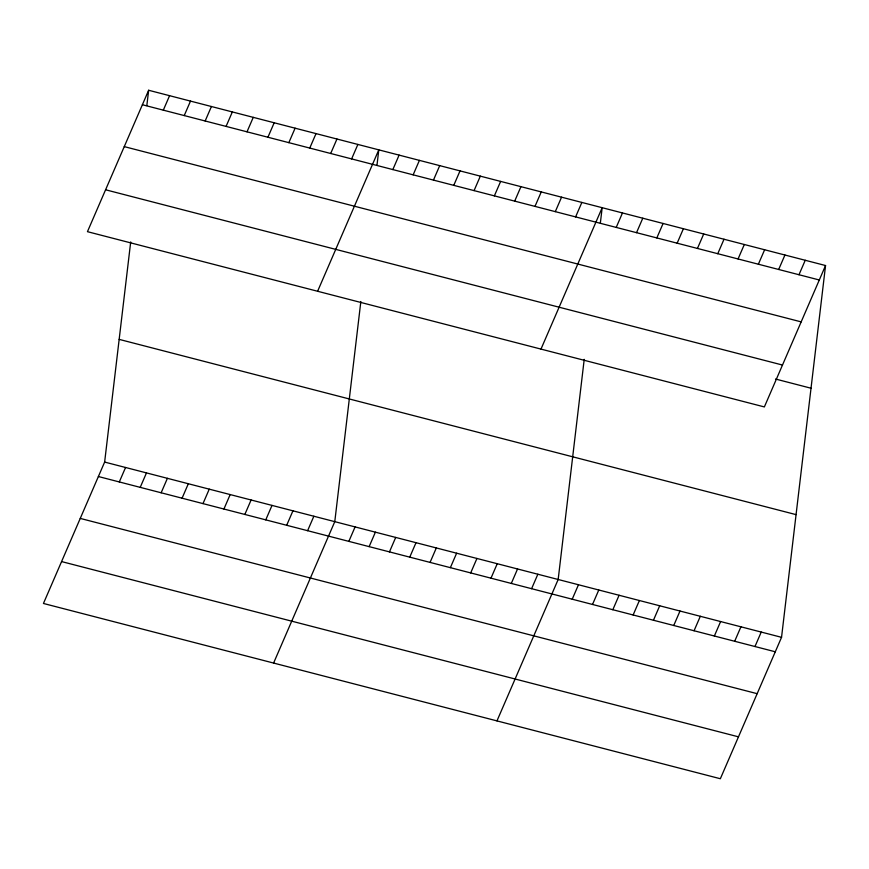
<?xml version="1.0" encoding="UTF-8"?>
<svg xmlns="http://www.w3.org/2000/svg" width="869" height="869" viewBox="0 0 869 869"><rect width="100%" height="100%" fill="white"/><g stroke="black" fill="none" stroke-linecap="round" stroke-linejoin="round"><path stroke-width="1.3" d="M825.55 265.534L764.362 406.931L87.454 231.675L148.653 90.267L825.55 265.534L781.546 637.325L720.347 778.733L43.45 603.466L104.638 462.069L130.698 241.93M146.828 105.605L148.653 90.267M360.841 301.521L334.782 521.65L273.594 663.058M376.983 165.197L378.797 149.859L317.609 291.267M584.218 359.353L558.17 579.493L496.97 720.89M600.36 223.029L602.174 207.691L540.985 349.099M163.318 110.146L169.574 95.688M184.239 115.566L190.496 101.108M205.16 120.987L211.417 106.518M226.081 126.396L232.338 111.938M247.002 131.816L253.259 117.358M267.924 137.237L274.18 122.779M119.303 481.947L125.56 467.479M288.845 142.657L295.102 128.188M140.224 487.357L146.481 472.899M309.766 148.067L316.023 133.609M161.145 492.777L167.413 478.319M330.687 153.487L336.955 139.029M182.077 498.198L188.334 483.729M351.619 158.908L357.876 144.439M202.998 503.607L209.255 489.149M223.92 509.028L230.176 494.57M392.842 169.574L399.099 155.117M244.841 514.448L251.098 499.99M413.155 174.832L419.412 160.374M265.762 519.868L272.019 505.4M433.457 180.089L439.714 165.631M286.683 525.278L292.94 510.82M453.77 185.347L460.027 170.889M307.604 530.698L313.861 516.24M474.072 190.604L480.329 176.146M494.374 195.862L500.642 181.404M348.838 541.376L355.095 526.907M514.687 201.13L520.944 186.661M369.14 546.634L375.397 532.165M534.989 206.387L541.257 191.919M389.453 551.891L395.71 537.422M555.302 211.645L561.559 197.176M409.755 557.148L416.012 542.68M575.604 216.902L581.861 202.434M430.068 562.406L436.325 547.948M450.37 567.663L456.627 553.205M616.219 227.417L622.476 212.948M470.683 572.921L476.94 558.463M636.532 232.675L642.788 218.206M490.985 578.178L497.242 563.72M656.834 237.932L663.09 223.463M511.298 583.436L517.555 568.978M677.147 243.19L683.403 228.721M531.6 588.693L537.857 574.235M697.449 248.447L703.705 233.978M717.761 253.705L724.018 239.247M572.215 599.208L578.472 584.75M738.063 258.962L744.32 244.504M592.517 604.466L598.784 590.008M758.365 264.219L764.633 249.761M612.83 609.723L619.086 595.265M778.678 269.477L784.935 255.019M633.132 614.98L639.388 600.522M798.98 274.734L805.248 260.276M653.445 620.238L659.701 605.78M673.747 625.495L680.003 611.037M694.059 630.753L700.316 616.295M714.361 636.01L720.618 621.552M734.674 641.268L740.931 626.81M754.976 646.525L761.233 632.067M142.386 104.736L819.293 279.992M124.267 146.622L801.164 321.878M105.584 189.779L782.491 365.045M775.496 379.025L811.027 388.226M119.162 339.377L796.069 514.633M104.638 462.069L781.546 637.325M98.382 476.527L775.289 651.783M80.252 518.413L757.16 693.679M61.58 561.58L738.476 736.836"/></g></svg>
